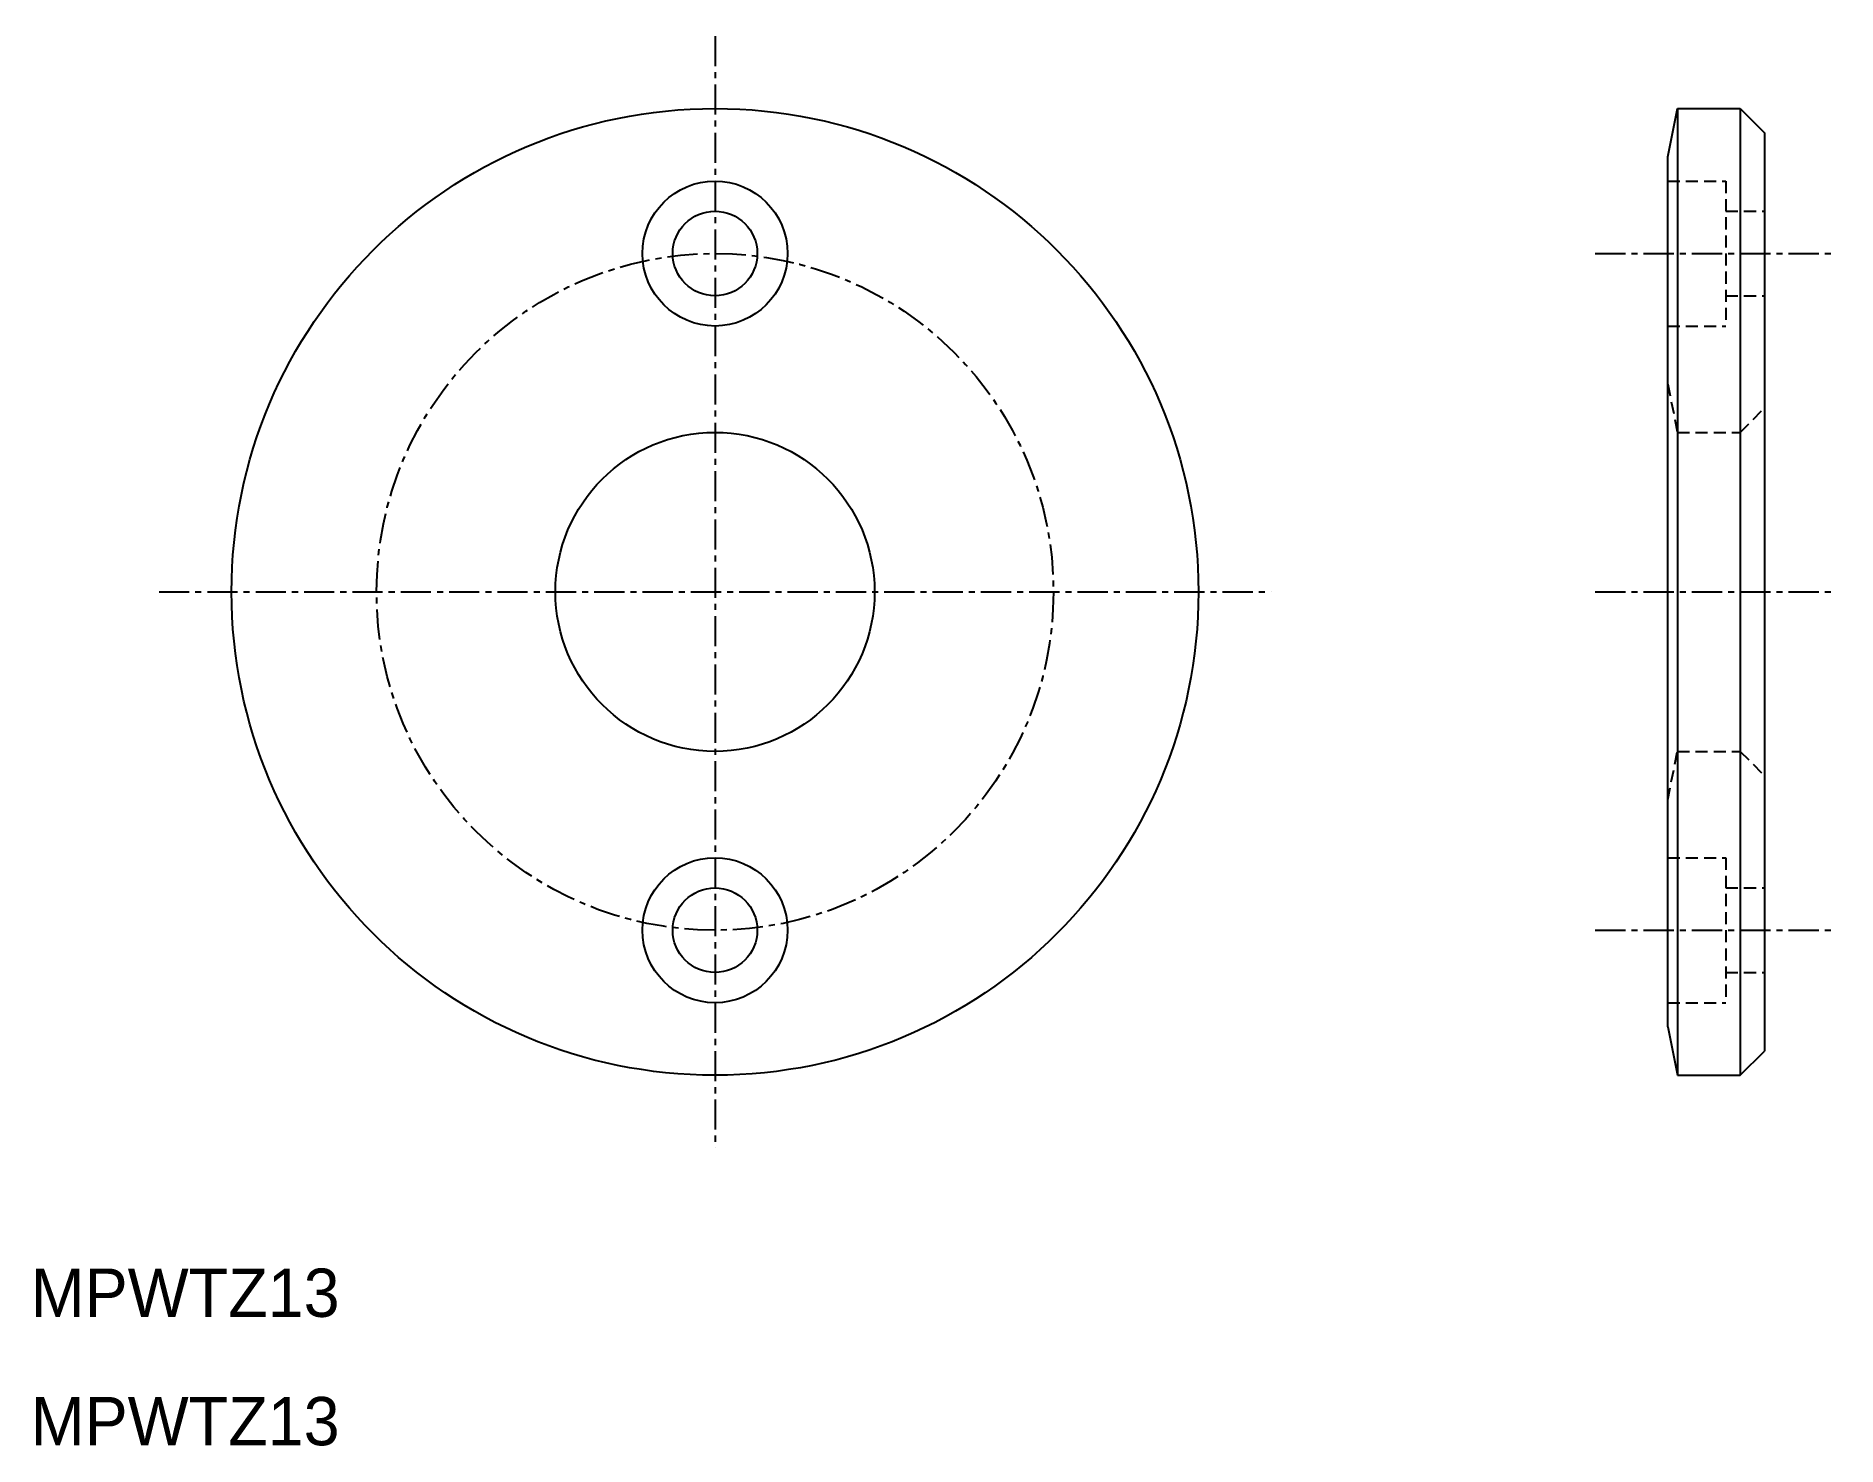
# Model space of a CAD drawing. Extents: x 79.3 to 153.8, y 49.4 to 107.8.
import ezdxf

# ---------------------------------------------------------------- set-up
doc = ezdxf.new("R2010")
doc.units = 0
doc.linetypes.add('CENTER', pattern=[2, 1.25, -0.25, 0.25, -0.25])
doc.linetypes.add('DASHED', pattern=[0.75, 0.5, -0.25])
doc.layers.get('0').update_dxf_attribs({"linetype": 'CONTINUOUS'})
doc.layers.add('CENTER', color=1, linetype='CENTER')

msp = doc.modelspace()

# ---------------------------------------------------------------- linework, layer by layer
at = {"color": 7, "linetype": 'CONTINUOUS'}
for p, q in [((146.779, 102.787), (147.179, 104.787)), ((147.179, 104.787), (147.179, 64.787)), ((147.179, 104.787), (149.779, 104.787)), ((149.779, 104.787), (149.779, 64.787)), ((149.779, 104.787), (150.779, 103.787)), ((150.779, 103.787), (150.779, 65.787)), ((146.779, 66.787), (146.779, 102.787)), ((146.779, 66.787), (147.179, 64.787)), ((149.779, 64.787), (150.779, 65.787)), ((147.179, 64.787), (149.779, 64.787))]:
    msp.add_line(p, q, dxfattribs=at)
at = {"color": 3, "linetype": 'DASHED'}
for p, q in [((146.779, 101.787), (149.179, 101.787)), ((149.179, 101.787), (149.179, 95.787)), ((149.179, 100.537), (150.779, 100.537)), ((149.179, 97.037), (150.779, 97.037)), ((146.779, 95.787), (149.179, 95.787)), ((146.779, 93.387), (147.179, 91.387)), ((149.779, 91.387), (150.779, 92.387)), ((147.179, 91.387), (147.179, 78.187)), ((147.179, 91.387), (149.779, 91.387)), ((149.779, 91.387), (149.779, 78.187)), ((146.779, 76.187), (147.179, 78.187)), ((147.179, 78.187), (149.779, 78.187)), ((149.779, 78.187), (150.779, 77.187)), ((146.779, 73.787), (149.179, 73.787)), ((149.179, 73.787), (149.179, 67.787)), ((149.179, 72.537), (150.779, 72.537)), ((149.179, 69.037), (150.779, 69.037)), ((146.779, 67.787), (149.179, 67.787))]:
    msp.add_line(p, q, dxfattribs=at)
at = {"color": 7, "linetype": 'CONTINUOUS'}
for centre, radius in [((107.366, 84.787), 20), ((107.366, 98.787), 3), ((107.366, 98.787), 1.75), ((107.366, 84.787), 6.6), ((107.366, 70.787), 3), ((107.366, 70.787), 1.75)]:
    msp.add_circle(centre, radius, dxfattribs=at)
at = {"layer": 'CENTER', "color": 1, "linetype": 'CENTER'}
for p, q in [((107.366, 107.787), (107.366, 61.787)), ((143.779, 98.787), (153.779, 98.787)), ((84.366, 84.787), (130.366, 84.787)), ((143.779, 84.787), (153.779, 84.787)), ((143.779, 70.787), (153.779, 70.787))]:
    msp.add_line(p, q, dxfattribs=at)
msp.add_circle((107.366, 84.787), 14, dxfattribs=at)

# ---------------------------------------------------------------- texts
at = {"color": 7, "linetype": 'CONTINUOUS'}
for p in [(79.059, 54.787), (79.059, 49.474)]:
    msp.add_text('MPWTZ13', height=2, dxfattribs=at).set_placement(p)

doc.saveas('drawing.dxf')
